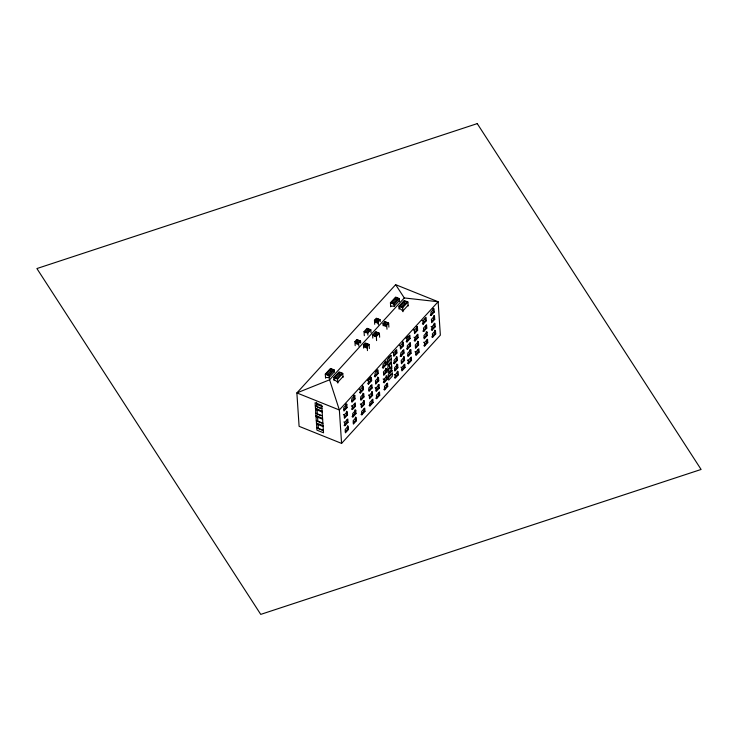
<?xml version="1.0" encoding="UTF-8"?>
<svg xmlns="http://www.w3.org/2000/svg" width="738" height="738" viewBox="0 0 738 738"><rect width="100%" height="100%" fill="white"/><g stroke="black" fill="none" stroke-linecap="round" stroke-linejoin="round"><path stroke-width="1.11" d="M395.651 284.674L296.879 392.92L299.093 426.324L341.583 443.4L440.355 335.144L438.141 301.741L395.651 284.674L404.295 297.94L438.141 301.741L339.36 409.987L341.583 443.4M325.569 378.142L325.301 374.129L330.495 368.437L334.213 369.932L334.351 371.943M355.19 345.679L354.923 341.666L356.823 339.581L360.55 341.076L360.679 343.087M364.323 335.67L364.055 331.657L367.118 328.299L370.845 329.794L371.039 332.81M374.719 324.286L374.452 320.274L376.352 318.189L380.07 319.683L380.208 321.685M390.688 306.777L390.42 302.764L395.623 297.073L399.341 298.567L399.544 301.574M330.707 369.083L326.261 373.954L328.807 374.978L333.253 370.107L330.707 369.083L330.827 370.863L327.119 374.922M355.651 341.749L357.275 339.969L359.821 340.993L358.198 342.773L358.317 344.545L355.771 343.521L355.651 341.749L358.198 342.773M367.487 328.779L364.867 331.648L367.413 332.672L370.033 329.803L367.487 328.779L367.607 330.559L365.633 332.709M375.172 320.357L376.795 318.576L379.35 319.6L377.718 321.381L377.838 323.152L375.291 322.128L375.172 320.357L377.718 321.381M395.826 297.718L391.389 302.589L393.935 303.613L398.382 298.742L395.826 297.718L395.946 299.49L392.247 303.549M356.306 342.93L357.395 341.74L357.275 339.969M375.836 321.537L376.915 320.347L376.795 318.576M329.222 378.64L329.019 375.624L334.213 369.932M358.843 346.168L358.65 343.161L360.55 341.076M367.911 335.163L367.773 333.152L370.845 329.794M378.373 324.775L378.17 321.768L380.07 319.683M394.276 306.27L394.147 304.259L399.341 298.567M334.342 371.823L329.148 377.524L325.523 377.505M399.47 300.458L394.267 306.15L390.642 306.141M329.591 379.812L339.36 409.987L296.879 392.92L329.591 379.812L404.295 297.94M334.046 380.577L333.853 377.57L339.046 371.869L342.764 373.363L343.032 377.386M363.677 348.115L363.474 345.098L365.375 343.013L369.101 344.508L369.36 348.53M372.801 338.105L372.607 335.098L375.67 331.731L379.387 333.235L379.655 337.248M383.133 325.716L382.994 323.705L384.904 321.62L388.622 323.115L388.889 327.128M399.175 309.213L398.972 306.196L404.166 300.504L407.893 301.999L408.16 306.012M339.259 372.524L334.812 377.395L337.358 378.419L341.805 373.548L339.259 372.524L339.369 374.295L335.67 378.354M364.203 345.181L365.827 343.401L368.373 344.425L366.749 346.205L366.869 347.985L364.314 346.961L364.203 345.181L366.749 346.205M376.039 332.211L373.41 335.089L375.965 336.113L378.585 333.235L376.039 332.211L376.149 333.991L374.184 336.15M383.723 323.788L385.347 322.008L387.893 323.032L386.269 324.812L386.389 326.593L383.843 325.569L383.723 323.788L386.269 324.812M404.378 301.15L399.931 306.021L402.487 307.045L406.924 302.174L404.378 301.15L404.498 302.931L400.789 306.99M364.858 346.371L365.947 345.181L365.827 343.401M383.843 325.569L385.467 323.788L385.347 322.008M337.838 383.077L337.57 379.064L342.764 373.363M367.459 350.605L367.201 346.592L369.101 344.508M376.592 340.605L376.325 336.593L379.387 333.235M386.989 329.213L386.721 325.2L388.622 323.115M402.957 311.713L402.69 307.691L407.893 301.999M342.976 376.601L337.783 382.293L333.963 379.314M408.105 305.228L402.911 310.929L399.092 307.949M368.253 379.498L369.793 377.81M375.651 371.389L377.192 369.701L377.413 373.087L374.341 376.454L375.181 376.795L378.253 373.419L378.031 370.033L374.95 373.41L375.181 376.795M407.477 336.51L405.937 338.198L406.776 338.53L407.007 341.915L406.158 341.574L409.239 338.207L409.092 335.956M346.814 404.249L343.733 407.625L343.954 411.011L347.035 407.634L346.814 404.249L345.965 403.917L346.196 407.293L343.89 409.83M354.793 395.503L351.712 398.88L351.943 402.256L355.015 398.889L354.793 395.503L353.954 395.171L354.175 398.548L351.869 401.075M360.421 392.967L360.199 389.581L363.271 386.214L363.502 389.59L360.421 392.967L359.581 392.625L362.653 389.258L362.432 385.873M368.548 384.055L368.327 380.679L371.399 377.303L371.629 380.688L368.548 384.055L367.709 383.723L370.78 380.347L370.559 376.97M393.603 352.976L396.675 349.609L396.906 352.985L393.824 356.362L393.603 352.976L392.754 352.635M403.326 342.312L403.557 345.698L400.476 349.065L400.254 345.688L403.326 342.312L402.487 341.98M406.776 338.53L409.858 335.163L410.079 338.548L407.007 341.915M417.404 326.897L417.625 330.273L414.553 333.65L414.322 330.264L417.404 326.897L416.555 326.556M423.215 324.148L422.994 320.762L426.066 317.395L426.296 320.781L423.215 324.148L422.376 323.807L425.448 320.44L425.3 318.189M385.218 360.91L385.439 364.286L382.358 367.662L383.206 367.994L386.278 364.627L386.057 361.242L382.976 364.618L383.206 367.994M393.751 355.181L396.057 352.653L395.909 350.393M400.402 347.884L402.708 345.356L402.561 343.105M414.479 332.469L416.786 329.941L416.638 327.681M433.169 308.355L433.391 311.74L430.319 315.108L431.158 315.449L434.23 312.073L434.009 308.696L430.937 312.063L431.158 315.449M386.98 362.847L389.194 360.43L388.935 356.537M387.515 362.847L391.195 358.816M344.222 414.95L347.294 411.583L347.524 414.968L344.443 418.335L344.222 414.95L343.382 414.618M352.201 406.204L355.282 402.837L355.504 406.214L352.423 409.59L352.201 406.204L351.362 405.863M415.033 340.974L414.811 337.598L417.883 334.222L418.114 337.607L415.033 340.974L414.193 340.642L417.274 337.266L417.118 335.015M434.498 316.021L431.416 319.397L431.647 322.774L434.719 319.406L434.498 316.021L433.658 315.689L433.879 319.065L431.573 321.593M344.369 417.154L346.685 414.627L346.454 411.241M351.583 409.249L354.664 405.882L354.517 403.621M360.836 399.11L363.142 396.583L362.921 393.206M368.963 390.208L371.269 387.681L371.122 385.421M375.596 382.939L377.902 380.411L377.681 377.026M383.622 374.148L385.928 371.62L385.697 368.234M396.324 356.592L396.546 359.978L393.474 363.354L394.313 363.686L397.385 360.319L397.164 356.934L394.083 360.301L394.313 363.686M403.049 350.43L403.197 352.69L400.125 356.057L400.965 356.399L404.037 353.032L403.815 349.646L400.734 353.013L400.965 356.399M409.572 343.281L409.728 345.541L406.647 348.908L407.487 349.249L410.568 345.873L410.337 342.487L407.265 345.864L407.487 349.249M425.789 325.513L425.937 327.764L422.865 331.141L423.704 331.482L426.776 328.106L426.555 324.72L423.483 328.096L423.704 331.482M387.478 370.227L389.682 367.81L389.424 363.926M388.004 370.236L391.684 366.205M363.982 396.924L360.91 400.291L360.679 396.915L363.76 393.538L363.982 396.924L363.142 396.583M372.109 388.013L369.037 391.389L368.806 388.004L371.887 384.636L372.109 388.013L371.269 387.681M378.742 380.753L375.67 384.12L375.439 380.734L378.52 377.367L378.742 380.753L377.902 380.411M386.767 371.961L383.686 375.328L383.465 371.943L386.546 368.576L386.767 371.961L385.928 371.62M344.932 425.725L344.711 422.339L347.792 418.972L348.013 422.348L344.932 425.725L344.092 425.383L347.174 422.016L347.017 419.756M355.771 410.217L352.69 413.594L352.921 416.97L352.072 416.638L355.153 413.262L354.932 409.885L355.771 410.217L355.993 413.603L352.921 416.97M364.249 400.928L364.471 404.313L361.399 407.68L361.177 404.295L364.249 400.928L363.41 400.586L363.631 403.972L361.325 406.5M372.376 392.016L372.598 395.402L369.526 398.769L369.304 395.393L372.376 392.016L371.537 391.684M379.009 384.756L379.231 388.133L376.159 391.509L375.928 388.123L379.009 384.756L378.17 384.415M384.184 382.718L383.954 379.332L387.035 375.956L387.256 379.341L384.184 382.718L383.336 382.376L386.417 379.009L386.186 375.624M404.304 357.026L401.232 360.402L401.454 363.788L404.535 360.412L404.304 357.026L403.465 356.694L403.686 360.079L401.38 362.607M410.835 349.877L407.754 353.253L407.985 356.629L411.057 353.262L410.835 349.877L409.987 349.535L410.217 352.921L407.911 355.448M418.381 341.611L415.3 344.978L415.522 348.364L418.603 344.987L418.381 341.611L417.533 341.27L417.763 344.655L415.457 347.183M427.044 332.109L423.972 335.486L424.193 338.862L427.274 335.495L427.044 332.109L426.204 331.768L426.426 335.153L424.119 337.681M432.136 330.163L431.905 326.777L434.986 323.41L435.208 326.786L432.136 330.163L431.296 329.821L434.368 326.454L434.147 323.069M369.452 397.588L371.758 395.061L371.611 392.81M376.085 390.328L378.391 387.801L378.243 385.54M394.729 369.895L397.035 367.367L396.813 363.982M387.967 377.671L390.181 375.255L389.978 372.339M388.502 377.671L392.182 373.64M397.874 367.699L394.802 371.076L394.581 367.69L397.653 364.323L397.874 367.699L397.035 367.367M395.051 374.821L398.123 371.454L398.354 374.83L395.273 378.207L395.051 374.821L394.212 374.489M401.703 367.533L404.775 364.166L405.005 367.542L401.924 370.919L401.703 367.533L400.863 367.192M408.455 363.76L408.234 360.384L411.306 357.007L411.527 360.393L408.455 363.76L407.616 363.428L410.688 360.052L410.54 357.801M415.771 352.109L418.852 348.742L419.073 352.127L416.001 355.495L415.771 352.109L414.931 351.777M424.664 345.993L424.442 342.616L427.523 339.24L427.745 342.626L424.664 345.993L423.824 345.661L426.905 342.284L426.749 340.034M435.457 330.541L432.385 333.908L432.606 337.294L431.767 336.952L434.839 333.585L434.617 330.2L435.457 330.541L435.688 333.927L432.606 337.294M345.338 431.675L347.644 429.147L347.423 425.761M353.317 422.929L355.624 420.392L355.402 417.016M363.954 408.852L364.111 411.103L361.03 414.47L361.869 414.811L364.95 411.444L364.72 408.059L361.648 411.426L361.869 414.811M372.081 399.941L372.238 402.192L369.157 405.568L369.996 405.909L373.077 402.533L372.847 399.147L369.775 402.524L369.996 405.909M378.714 392.671L378.862 394.931L375.79 398.299L376.629 398.64L379.71 395.264L379.48 391.887L376.408 395.254L376.629 398.64M386.74 383.88L386.887 386.14L383.815 389.507L384.655 389.849L387.727 386.472L387.505 383.096L384.433 386.463L384.655 389.849M394.433 377.865L397.514 374.498L397.284 371.113M401.859 369.738L404.166 367.21L404.009 364.95M415.928 354.314L418.234 351.786L418.086 349.526M348.484 429.479L345.412 432.855L345.181 429.47L348.262 426.103L348.484 429.479L347.644 429.147M356.463 420.734L353.391 424.11L353.17 420.725L356.242 417.348L356.463 420.734L355.624 420.392M433.391 311.74L434.23 312.073M395.946 299.49L397.644 300.172M404.498 302.931L406.195 303.613M433.879 319.065L434.719 319.406M390.42 302.764L394.147 304.259M398.972 306.196L402.69 307.691M425.448 320.44L426.296 320.781M422.154 320.43L422.994 320.762M434.368 326.454L435.208 326.786M431.066 326.445L431.905 326.777M425.937 327.764L426.776 328.106M434.839 333.585L435.688 333.927M416.786 329.941L417.625 330.273M413.483 329.923L414.322 330.264M426.426 335.153L427.274 335.495M376.915 320.347L378.612 321.03M385.467 323.788L387.164 324.471M417.274 337.266L418.114 337.607M374.452 320.274L378.17 321.768M382.994 323.705L386.721 325.2M426.905 342.284L427.745 342.626M413.972 337.257L414.811 337.598M423.603 342.275L424.442 342.616M409.239 338.207L410.079 338.548M417.763 344.655L418.603 344.987M409.728 345.541L410.568 345.873M367.607 330.559L369.304 331.242M376.149 333.991L377.856 334.674M402.708 345.356L403.557 345.698M418.234 351.786L419.073 352.127M399.415 345.347L400.254 345.688M364.055 331.657L367.773 333.152M372.607 335.098L376.325 336.593M410.217 352.921L411.057 353.262M403.197 352.69L404.037 353.032M396.057 352.653L396.906 352.985M410.688 360.052L411.527 360.393M407.385 360.043L408.234 360.384M403.686 360.079L404.535 360.412M357.395 341.74L359.092 342.423M365.947 345.181L367.644 345.864M354.923 341.666L358.65 343.161M363.474 345.098L367.201 346.592M396.546 359.978L397.385 360.319M404.166 367.21L405.005 367.542M385.439 364.286L386.278 364.627M389.682 367.81L391.131 368.391M397.514 374.498L398.354 374.83M377.413 373.087L378.253 373.419M386.417 379.009L387.256 379.341M383.114 378.991L383.954 379.332M386.887 386.14L387.727 386.472M370.78 380.347L371.629 380.688M367.487 380.338L368.327 380.679M378.391 387.801L379.231 388.133M375.089 387.782L375.928 388.123M330.827 370.863L332.524 371.546M339.369 374.295L341.076 374.978M378.862 394.931L379.71 395.264M325.301 374.129L329.019 375.624M333.853 377.57L337.57 379.064M362.653 389.258L363.502 389.59M359.351 389.24L360.199 389.581M371.758 395.061L372.598 395.402M368.456 395.051L369.304 395.393M372.238 402.192L373.077 402.533M354.175 398.548L355.015 398.889M363.631 403.972L364.471 404.313M360.329 403.963L361.177 404.295M354.664 405.882L355.504 406.214M364.111 411.103L364.95 411.444M346.196 407.293L347.035 407.634M355.153 413.262L355.993 413.603M346.685 414.627L347.524 414.968M316.713 404.415L322.377 406.693M315.32 405.946L321.925 408.594M317.82 407.265L320.652 408.409M315.486 408.418L322.091 411.066M315.55 409.313L322.146 411.961M347.174 422.016L348.013 422.348M343.871 421.998L344.711 422.339M315.809 413.215L322.405 415.872M321.141 415.679L317.368 414.166L317.008 408.852M315.975 415.688L322.571 418.345M316.03 416.583L322.635 419.239M316.298 420.549L322.893 423.197M322.571 423.391L317.847 421.49L317.497 416.131M316.454 423.022L323.059 425.669M316.519 423.916L323.115 426.564M316.768 427.68L323.373 430.337M323.041 430.522L318.327 428.63L318.05 424.47M384.904 321.62L385.033 323.631M356.823 339.581L356.961 341.593M316.574 402.256L316.879 406.887M390.974 355.458L387.293 359.498L387.681 365.328L391.361 361.297L390.974 355.458M391.463 362.847L387.782 366.878L388.17 372.718L391.85 368.686L391.463 362.847M391.961 370.291L388.28 374.323L388.668 380.153L392.348 376.122L391.961 370.291M477.246 123.615L36.9 268.549L260.745 614.385L701.1 469.46L477.246 123.615M321.713 405.346L315.108 402.699L316.934 430.153L323.53 432.809L321.713 405.346"/></g></svg>
